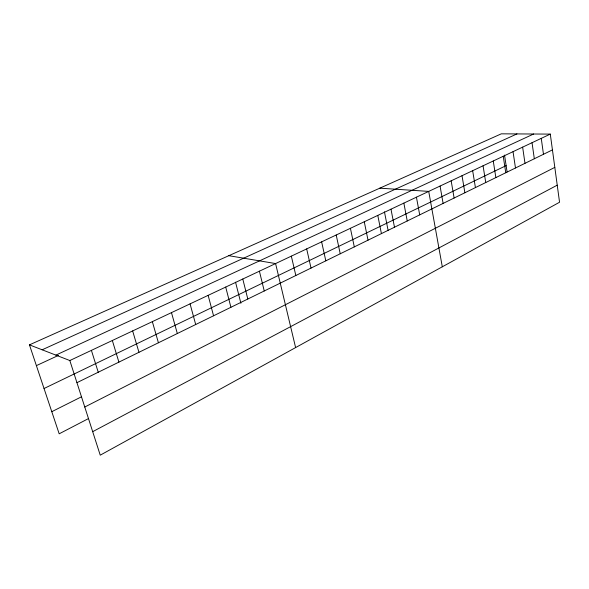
<?xml version="1.0" encoding="UTF-8"?>
<svg xmlns="http://www.w3.org/2000/svg" width="589" height="589" viewBox="0 0 589 589"><rect width="100%" height="100%" fill="white"/><g stroke="black" fill="none" stroke-linecap="round" stroke-linejoin="round"><path stroke-width="0.88" d="M92.694 431.671L557.231 185.174M88.394 418.632L59.18 433.813L29.45 344.859L501.291 133.836L550.295 134.101L559.55 202.241L100.24 455.164L69.826 360.534L29.45 344.859M84.772 407.021L554.816 167.372M51.788 411.689L81.392 396.846M76.938 382.666L552.438 149.893M44.035 388.512L506.128 165.619M69.826 360.534L550.295 134.101M55.867 355.115L533.612 134.012M36.393 365.629L58.525 355.366M42.158 349.792L516.958 133.917M379.795 188.171L428.718 191.396L442.302 266.81M228.819 255.692L275.586 263.563L295.612 347.584M91.405 350.359L98.245 372.241M112.337 340.501L118.904 362.125M132.643 330.93L138.96 352.31M152.345 321.646L158.419 342.776M171.48 312.626L177.326 333.521M190.07 303.865L195.695 324.532M208.138 295.347L213.557 315.785M225.705 287.071L230.917 307.289M235.548 282.183L240.901 303.254M242.786 279.024L247.807 299.021M259.403 271.19L264.247 290.973M291.334 256.141L295.833 275.512M306.678 248.911L311.021 268.076M321.631 241.865L325.813 260.831M336.201 234.996L340.236 253.771M350.411 228.296L354.306 246.887M364.267 221.766L368.022 240.172M377.785 215.397L381.414 233.612M384.448 211.834L388.092 230.365M390.978 209.183L394.483 227.221M403.855 203.109L407.242 220.971M416.43 197.182L419.699 214.875M440.057 186.05L443.112 203.411M451.159 180.823L454.112 198.029M462.019 175.699L464.883 192.758M472.65 170.692L475.426 187.596M483.061 165.781L485.748 182.538M493.258 160.974L495.857 177.591M504.523 155.069L507.085 171.885M503.249 156.269L505.767 172.739M513.041 151.653L515.478 167.983M522.634 147.132L524.99 163.33M532.036 142.7L534.319 158.758M541.254 138.356L543.47 154.281"/></g></svg>
